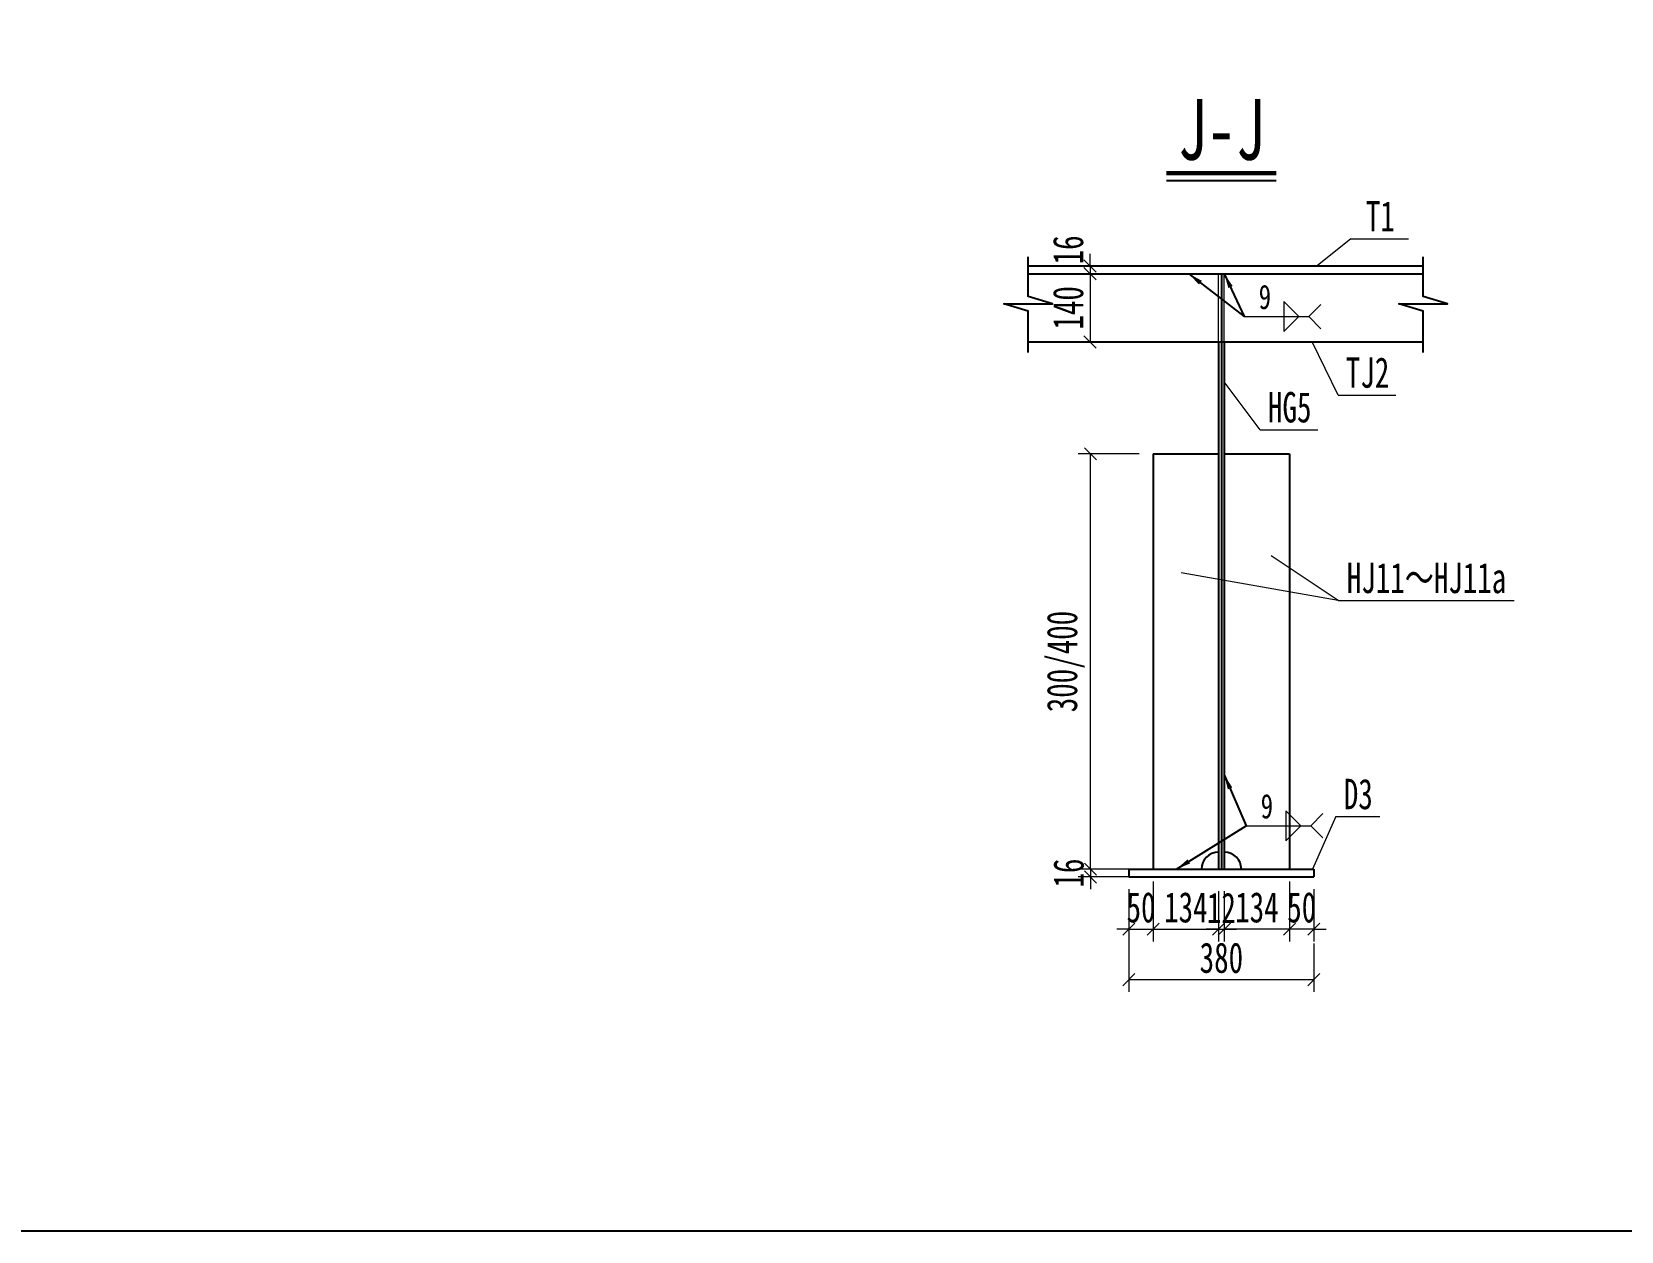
# Model space of a CAD drawing. Header units: millimetres. Extents: x 44597 to 300567, y -113054 to 73044.
# Drawn here: x 47861 to 51125, y -57326 to -54863 of the extents above; entities that cross this region are included whole.
import ezdxf
from ezdxf.enums import TextEntityAlignment as Align

# ---------------------------------------------------------------- set-up
doc = ezdxf.new("R2010")
doc.units = ezdxf.units.MM
doc.linetypes.add('DASHED', pattern=[0.75, 0.5, -0.25])
doc.layers.get('Defpoints').update_dxf_attribs({"color": 8})
for name, color, linetype, lineweight in [('Dim', 4, 'Continuous', 15), ('文字', 7, 'Continuous', 15), ('标注线及字体', 2, 'Continuous', 15), ('细实线', 4, 'Continuous', 15), ('虚线', 7, 'DASHED', 13), ('钢板粗线', 1, 'Continuous', 25)]:
    doc.layers.add(name, color=color, linetype=linetype, lineweight=lineweight)
doc.layers.add('Text', color=4, linetype='Continuous')
doc.styles.add('111', font='', dxfattribs={"width": 0.7})
doc.styles.add('BM_Dim', font='', dxfattribs={"width": 0.85})
doc.styles.add('SMEDI', font='', dxfattribs={"width": 0.75})
doc.styles.get("Standard").update_dxf_attribs({"font": ''})
doc.styles.get('111').set_extended_font_data('仿宋_GB2312')
doc.styles.get('BM_Dim').set_extended_font_data('仿宋_GB2312')
doc.styles.get('SMEDI').set_extended_font_data('仿宋_GB2312')
doc.styles.get('Standard').set_extended_font_data('仿宋_GB2312')
doc.dimstyles.new('200', dxfattribs={"dimscale": 0, "dimtxt": 2.5, "dimasz": 1, "dimexe": 1, "dimexo": 1, "dimgap": 0.6, "dimtad": 1, "dimdec": 0, "dimdsep": 46, "dimtxsty": '111', "dimblk": 'OBLIQUE', "dimcen": 0, "dimclrd": 4, "dimclre": 4, "dimclrt": 4, "dimadec": 1, "dimazin": 2, "dimtfac": 1, "dimtdec": 0, "dimtix": 1, "dimtmove": 2, "dimatfit": 3, "dimfxl": 4, "dimfxlon": 1, "dimtolj": 1, "dimlwd": -1, "dimlwe": -1, "dimarcsym": 0})
doc.dimstyles.new('MSteel_1.0_1.0', dxfattribs={"dimtxt": 3, "dimasz": 1.2, "dimexe": 1, "dimexo": 1, "dimgap": 1, "dimtad": 3, "dimtoh": 1, "dimdec": 0, "dimzin": 0, "dimdsep": 46, "dimtxsty": 'Standard', "dimblk": 'ARCHTICK', "dimcen": 0.09, "dimclrd": 3, "dimclre": 3, "dimadec": 0, "dimazin": 0, "dimtfac": 1, "dimtdec": 4, "dimtofl": 0, "dimtmove": 0, "dimatfit": 3, "dimfxl": 1, "dimtolj": 1, "dimtzin": 0, "dimarcsym": 0})

# ---------------------------------------------------------------- blocks, each defined once
blk = doc.blocks.new('_Oblique')
at = {"color": 0, "linetype": 'ByBlock', "lineweight": -2}
blk.add_line((-0.5, -0.5), (0.5, 0.5), dxfattribs=at)
blk = doc.blocks.new('*D141')
at = {"layer": 'Defpoints', "color": 0, "transparency": 16777216}
for p in [(50111.1, -55360.2), (50034.4, -55500.2), (50111.1, -55500.2)]:
    blk.add_point(p, dxfattribs=at)
at = {"layer": '细实线', "color": 4, "transparency": 16777216}
for p, q in [((50086.1, -55360.2), (50009.4, -55360.2)), ((50034.4, -55360.2), (50034.4, -55500.2)), ((50086.1, -55500.2), (50009.4, -55500.2))]:
    blk.add_line(p, q, dxfattribs=at)
at = {"layer": '细实线', "color": 4, "transparency": 16777216, "xscale": 25, "yscale": 25, "zscale": 25}
for p, rotation in [((50034.4, -55360.2), 90), ((50034.4, -55500.2), 270)]:
    blk.add_blockref('_Oblique', p, dxfattribs=dict(at, rotation=rotation))
at = {"layer": '细实线', "color": 4, "transparency": 16777216, "insert": (49989.6, -55430.2), "char_height": 62.5, "attachment_point": 5, "rotation": 90, "style": '111'}
blk.add_mtext('\\A1;140', dxfattribs=at)
blk = doc.blocks.new('*D142')
at = {"layer": 'Defpoints', "color": 0, "transparency": 16777216}
for p in [(50034.4, -55360.2), (50111.1, -55344.2), (50111.1, -55360.2)]:
    blk.add_point(p, dxfattribs=at)
at = {"layer": '细实线', "color": 4, "transparency": 16777216}
for p, q in [((50034.4, -55344.2), (50034.4, -55319.2)), ((50086.1, -55344.2), (50009.4, -55344.2)), ((50086.1, -55360.2), (50009.4, -55360.2)), ((50034.4, -55344.2), (50034.4, -55360.2)), ((50034.4, -55360.2), (50034.4, -55385.2))]:
    blk.add_line(p, q, dxfattribs=at)
at = {"layer": '细实线', "color": 4, "transparency": 16777216, "xscale": 25, "yscale": 25, "zscale": 25}
for p, rotation in [((50034.4, -55344.2), 270), ((50034.4, -55360.2), 90)]:
    blk.add_blockref('_Oblique', p, dxfattribs=dict(at, rotation=rotation))
at = {"layer": '细实线', "color": 4, "transparency": 16777216, "insert": (49989.6, -55311.2), "char_height": 62.5, "attachment_point": 5, "rotation": 90, "style": '111'}
blk.add_mtext('\\A1;16', dxfattribs=at)
blk = doc.blocks.new('*D143')
at = {"layer": 'Defpoints', "color": 0}
for p in [(50114.1, -56598.9), (50164.1, -56582.9), (50164.1, -56706.2)]:
    blk.add_point(p, dxfattribs=at)
at = {"layer": '细实线', "color": 4}
for p, q in [((50114.1, -56623.9), (50114.1, -56731.2)), ((50164.1, -56607.9), (50164.1, -56731.2)), ((50114.1, -56706.2), (50089.1, -56706.2)), ((50114.1, -56706.2), (50164.1, -56706.2)), ((50164.1, -56706.2), (50189.1, -56706.2))]:
    blk.add_line(p, q, dxfattribs=at)
at = {"layer": '细实线', "color": 4, "xscale": 25, "yscale": 25, "zscale": 25}
blk.add_blockref('_Oblique', (50114.1, -56706.2), dxfattribs=at)
at = {"layer": '细实线', "color": 4, "xscale": 25, "yscale": 25, "zscale": 25, "rotation": 180}
blk.add_blockref('_Oblique', (50164.1, -56706.2), dxfattribs=at)
at = {"layer": '细实线', "color": 4, "insert": (50139.1, -56661.5), "char_height": 62.5, "attachment_point": 5, "style": '111'}
blk.add_mtext('\\A1;50', dxfattribs=at)
blk = doc.blocks.new('*D144')
at = {"layer": 'Defpoints', "color": 0}
for p in [(50164.1, -56582.9), (50298.1, -56602.9), (50298.1, -56706.2)]:
    blk.add_point(p, dxfattribs=at)
at = {"layer": '细实线', "color": 4}
for p, q in [((50164.1, -56607.9), (50164.1, -56731.2)), ((50298.1, -56627.9), (50298.1, -56731.2)), ((50164.1, -56706.2), (50298.1, -56706.2))]:
    blk.add_line(p, q, dxfattribs=at)
at = {"layer": '细实线', "color": 4, "xscale": 25, "yscale": 25, "zscale": 25, "rotation": 180}
blk.add_blockref('_Oblique', (50164.1, -56706.2), dxfattribs=at)
at = {"layer": '细实线', "color": 4, "xscale": 25, "yscale": 25, "zscale": 25}
blk.add_blockref('_Oblique', (50298.1, -56706.2), dxfattribs=at)
at = {"layer": '细实线', "color": 4, "insert": (50231.1, -56661.5), "char_height": 62.5, "attachment_point": 5, "style": '111'}
blk.add_mtext('\\A1;134', dxfattribs=at)
blk = doc.blocks.new('*D145')
at = {"layer": 'Defpoints', "color": 0, "transparency": 16777216}
for p in [(50298.1, -56602.9), (50310.1, -56602.9), (50310.1, -56706.2)]:
    blk.add_point(p, dxfattribs=at)
at = {"layer": '细实线', "color": 4, "transparency": 16777216}
for p, q in [((50298.1, -56627.9), (50298.1, -56731.2)), ((50310.1, -56627.9), (50310.1, -56731.2)), ((50298.1, -56706.2), (50273.1, -56706.2)), ((50298.1, -56706.2), (50310.1, -56706.2)), ((50310.1, -56706.2), (50335.1, -56706.2))]:
    blk.add_line(p, q, dxfattribs=at)
at = {"layer": '细实线', "color": 4, "transparency": 16777216, "xscale": 25, "yscale": 25, "zscale": 25}
blk.add_blockref('_Oblique', (50298.1, -56706.2), dxfattribs=at)
at = {"layer": '细实线', "color": 4, "transparency": 16777216, "xscale": 25, "yscale": 25, "zscale": 25, "rotation": 180}
blk.add_blockref('_Oblique', (50310.1, -56706.2), dxfattribs=at)
at = {"layer": '细实线', "color": 4, "transparency": 16777216, "insert": (50304.1, -56662.2), "char_height": 62.5, "attachment_point": 5, "style": '111'}
blk.add_mtext('\\A1;12', dxfattribs=at)
blk = doc.blocks.new('*D146')
at = {"layer": 'Defpoints', "color": 0}
for p in [(50444.1, -56582.9), (50494.1, -56598.9), (50444.1, -56706.2)]:
    blk.add_point(p, dxfattribs=at)
at = {"layer": '细实线', "color": 4}
for p, q in [((50444.1, -56607.9), (50444.1, -56731.2)), ((50494.1, -56623.9), (50494.1, -56731.2)), ((50444.1, -56706.2), (50419.1, -56706.2)), ((50494.1, -56706.2), (50444.1, -56706.2)), ((50494.1, -56706.2), (50519.1, -56706.2))]:
    blk.add_line(p, q, dxfattribs=at)
at = {"layer": '细实线', "color": 4, "xscale": 25, "yscale": 25, "zscale": 25}
blk.add_blockref('_Oblique', (50444.1, -56706.2), dxfattribs=at)
at = {"layer": '细实线', "color": 4, "xscale": 25, "yscale": 25, "zscale": 25, "rotation": 180}
blk.add_blockref('_Oblique', (50494.1, -56706.2), dxfattribs=at)
at = {"layer": '细实线', "color": 4, "insert": (50469.1, -56661.5), "char_height": 62.5, "attachment_point": 5, "style": '111'}
blk.add_mtext('\\A1;50', dxfattribs=at)
blk = doc.blocks.new('*D147')
at = {"layer": 'Defpoints', "color": 0}
for p in [(50444.1, -56582.9), (50310.1, -56602.9), (50310.1, -56706.2)]:
    blk.add_point(p, dxfattribs=at)
at = {"layer": '细实线', "color": 4}
for p, q in [((50310.1, -56627.9), (50310.1, -56731.2)), ((50444.1, -56607.9), (50444.1, -56731.2)), ((50444.1, -56706.2), (50310.1, -56706.2))]:
    blk.add_line(p, q, dxfattribs=at)
at = {"layer": '细实线', "color": 4, "xscale": 25, "yscale": 25, "zscale": 25, "rotation": 180}
blk.add_blockref('_Oblique', (50310.1, -56706.2), dxfattribs=at)
at = {"layer": '细实线', "color": 4, "xscale": 25, "yscale": 25, "zscale": 25}
blk.add_blockref('_Oblique', (50444.1, -56706.2), dxfattribs=at)
at = {"layer": '细实线', "color": 4, "insert": (50377.1, -56661.5), "char_height": 62.5, "attachment_point": 5, "style": '111'}
blk.add_mtext('\\A1;134', dxfattribs=at)
blk = doc.blocks.new('*D148')
at = {"layer": 'Defpoints', "color": 0}
for p in [(50114.1, -56706.2), (50494.1, -56710.2), (50114.1, -56809.8)]:
    blk.add_point(p, dxfattribs=at)
at = {"layer": '细实线', "color": 4}
for p, q in [((50114.1, -56731.2), (50114.1, -56834.8)), ((50494.1, -56735.2), (50494.1, -56834.8)), ((50494.1, -56809.8), (50114.1, -56809.8))]:
    blk.add_line(p, q, dxfattribs=at)
at = {"layer": '细实线', "color": 4, "xscale": 25, "yscale": 25, "zscale": 25, "rotation": 180}
blk.add_blockref('_Oblique', (50114.1, -56809.8), dxfattribs=at)
at = {"layer": '细实线', "color": 4, "xscale": 25, "yscale": 25, "zscale": 25}
blk.add_blockref('_Oblique', (50494.1, -56809.8), dxfattribs=at)
at = {"layer": '细实线', "color": 4, "insert": (50304.1, -56765.1), "char_height": 62.5, "attachment_point": 5, "style": '111'}
blk.add_mtext('\\A1;380', dxfattribs=at)
blk = doc.blocks.new('*D149')
at = {"layer": 'Defpoints', "color": 0}
for p in [(50035.3, -56598.9), (50164.1, -56582.9), (50165.2, -56598.9)]:
    blk.add_point(p, dxfattribs=at)
at = {"layer": '细实线', "color": 4}
for p, q in [((50035.3, -56582.9), (50035.3, -56557.9)), ((50135.3, -56582.9), (50010.3, -56582.9)), ((50135.3, -56598.9), (50010.3, -56598.9)), ((50035.3, -56582.9), (50035.3, -56598.9)), ((50035.3, -56598.9), (50035.3, -56623.9))]:
    blk.add_line(p, q, dxfattribs=at)
at = {"layer": '细实线', "color": 4, "xscale": 25, "yscale": 25, "zscale": 25}
for p, rotation in [((50035.3, -56582.9), 270), ((50035.3, -56598.9), 90)]:
    blk.add_blockref('_Oblique', p, dxfattribs=dict(at, rotation=rotation))
at = {"layer": '细实线', "color": 4, "insert": (49990.6, -56590.9), "char_height": 62.5, "attachment_point": 5, "rotation": 90, "style": '111'}
blk.add_mtext('\\A1;16', dxfattribs=at)
blk = doc.blocks.new('*D150')
at = {"layer": 'Defpoints', "color": 0}
for p in [(50035.3, -55730), (50162.2, -55730), (50164.1, -56582.9)]:
    blk.add_point(p, dxfattribs=at)
at = {"layer": '细实线', "color": 4}
for p, q in [((50135.3, -55730), (50010.3, -55730)), ((50035.3, -56582.9), (50035.3, -55730)), ((50135.3, -56582.9), (50010.3, -56582.9))]:
    blk.add_line(p, q, dxfattribs=at)
at = {"layer": '细实线', "color": 4, "xscale": 25, "yscale": 25, "zscale": 25}
for p, rotation in [((50035.3, -55730), 90), ((50035.3, -56582.9), 270)]:
    blk.add_blockref('_Oblique', p, dxfattribs=dict(at, rotation=rotation))
at = {"layer": '细实线', "color": 4, "insert": (49984.3, -56156.5), "char_height": 62.5, "attachment_point": 5, "rotation": 90, "style": '111'}
blk.add_mtext('\\A1;300/400', dxfattribs=at)
blk = doc.blocks.new('角焊缝2')
at = {"layer": 'Dim'}
blk.add_line((-3138.01, 370.22), (-3132.7, 370.22), dxfattribs=at)
blk.add_lwpolyline([(-3134.75, 371.45), (-3134.75, 368.99), (-3133.52, 370.22)], close=True, dxfattribs=at)
blk.add_lwpolyline([(-3131.7, 369.22), (-3132.7, 370.22), (-3131.7, 371.22)], dxfattribs=at)
blk = doc.blocks.new('_ArchTick')
at = {"color": 0, "linetype": 'ByBlock', "const_width": 0.15}
blk.add_lwpolyline([(-0.5, -0.5), (0.5, 0.5)], dxfattribs=at)

msp = doc.modelspace()

# ---------------------------------------------------------------- linework, layer by layer
at = {"color": 4}
msp.add_line((50191.2, -55168.7), (50416.8, -55168.7), dxfattribs=at)
at = {"color": 6, "const_width": 9}
msp.add_lwpolyline([(50191.2, -55153.7), (50416.8, -55153.7)], dxfattribs=at)
at = {"color": 4}
for points in [[(49907.6, -55522.2), (49907.6, -55436.7), (49857.6, -55421.7), (49957.6, -55421.7), (49907.6, -55406.7), (49907.6, -55386.7), (49907.6, -55325.2)], [(50718.2, -55522.2), (50718.2, -55436.7), (50668.2, -55421.7), (50768.2, -55421.7), (50718.2, -55406.7), (50718.2, -55386.7), (50718.2, -55325.2)]]:
    msp.add_lwpolyline(points, dxfattribs=at)
at = {"layer": 'Defpoints'}
msp.add_line((50304.1, -55360.2), (50304.1, -56582.9), dxfattribs=at)
msp.add_lwpolyline([(47566.6, -50931.3), (57191.6, -50931.3), (57191.6, -57326.3), (47566.6, -57326.3)], close=True, dxfattribs=at)
at = {"layer": '细实线'}
for p, q in [((50570, -55288.6), (50500.6, -55344.2)), ((50570, -55288.6), (50688.6, -55288.6)), ((50543.7, -55609.4), (50490.4, -55500.2)), ((50383.9, -55680.7), (50310.1, -55582.2)), ((50543.7, -55609.4), (50662.3, -55609.4)), ((50383.9, -55680.7), (50502.4, -55680.7)), ((50543.7, -56031.2), (50406.2, -55939.6)), ((50543.7, -56031.2), (50221.4, -55974.2)), ((50543.7, -56031.2), (50905.6, -56031.2)), ((50539.4, -56475), (50490.9, -56582.9)), ((50539.4, -56475), (50629.5, -56475))]:
    msp.add_line(p, q, dxfattribs=at)
at = {"layer": '虚线', "ltscale": 2}
for p, q in [((50298.1, -55500.2), (50298.1, -55360.2)), ((50310.1, -55500.2), (50310.1, -55360.2))]:
    msp.add_line(p, q, dxfattribs=at)
at = {"layer": '钢板粗线'}
for p, q in [((49907.6, -55344.2), (50718.2, -55344.2)), ((49907.6, -55360.2), (50718.2, -55360.2)), ((49907.6, -55500.2), (50718.2, -55500.2)), ((50298.1, -55500.2), (50298.1, -56582.9)), ((50310.1, -55500.2), (50310.1, -56582.9)), ((50164.1, -55730), (50164.1, -56582.9)), ((50164.1, -55730), (50298.1, -55730)), ((50310.1, -55730), (50444.1, -55730)), ((50444.1, -55730), (50444.1, -56582.9)), ((50114.1, -56582.9), (50494.1, -56582.9)), ((50114.1, -56582.9), (50114.1, -56598.9)), ((50114.1, -56598.9), (50494.1, -56598.9)), ((50494.1, -56582.9), (50494.1, -56598.9))]:
    msp.add_line(p, q, dxfattribs=at)
for centre, start, end in [((50298.1, -56582.9), 90, 180), ((50310.1, -56582.9), 0, 90)]:
    msp.add_arc(centre, 35, start, end, dxfattribs=at)

# ---------------------------------------------------------------- block references
at = {"layer": '细实线', "color": 8, "xscale": 25.00000000000001, "yscale": 25.00000000000001, "zscale": 25.00000000000001}
for p in [(128801.1, -64703.5), (128805.1, -65749.3)]:
    msp.add_blockref('角焊缝2', p, dxfattribs=at)

# ---------------------------------------------------------------- texts
at = {"layer": 'Text', "style": 'SMEDI', "width": 0.75}
for p in [(50380.7, -55407.7), (50384.8, -56453.5)]:
    msp.add_text('9', height=50, dxfattribs=at).set_placement(p, align=Align.MIDDLE_LEFT)
at = {"layer": '文字', "style": 'BM_Dim', "width": 0.7}
for s, p in [('T1', (50630.6, -55292.1)), ('TJ2', (50604.3, -55613)), ('HG5', (50444.5, -55684.2)), ('HJ11～HJ11a', (50725.4, -56034.7)), ('D3', (50585.3, -56478.5))]:
    msp.add_text(s, height=62.5, dxfattribs=at).set_placement(p, align=Align.BOTTOM_CENTER)
at = {"layer": '标注线及字体', "style": '111', "width": 0.7}
msp.add_text('J-J', height=125, dxfattribs=at).set_placement((50304.2, -55064.8), align=Align.MIDDLE)

# ---------------------------------------------------------------- dimensions: what is measured, and where the dimension line sits
at = {"layer": '细实线'}
dim = msp.add_linear_dim(base=(50034.4, -55360.2), p1=(50111.1, -55344.2), p2=(50111.1, -55360.2), angle=90, dimstyle='200', override={"dimscale": 25}, dxfattribs=at)
dim.commit()
dim.dimension.update_dxf_attribs({"geometry": '*D142', "text_midpoint": (49989.6, -55311.2), "dimtype": 160})
for base, p1, p2, angle, picture, middle in [((50034.4, -55500.2), (50111.1, -55360.2), (50111.1, -55500.2), 90, '*D141', (49989.6, -55430.2)), ((50035.3, -56598.9), (50164.1, -56582.9), (50165.2, -56598.9), 90, '*D149', (49990.6, -56590.9)), ((50310.1, -56706.2), (50444.1, -56582.9), (50310.1, -56602.9), 180, '*D147', (50377.1, -56661.5)), ((50444.1, -56706.2), (50494.1, -56598.9), (50444.1, -56582.9), 180, '*D146', (50469.1, -56661.5)), ((50114.1, -56809.8), (50494.1, -56710.2), (50114.1, -56706.2), 180, '*D148', (50304.1, -56765.1))]:
    dim = msp.add_linear_dim(base=base, p1=p1, p2=p2, angle=angle, dimstyle='200', override={"dimscale": 25}, dxfattribs=at)
    dim.commit()
    dim.dimension.update_dxf_attribs({"geometry": picture, "text_midpoint": middle})
dim = msp.add_linear_dim(base=(50035.3, -55730), p1=(50164.1, -56582.9), p2=(50162.2, -55730), angle=90, text='300/400', dimstyle='200', override={"dimscale": 25, "dimtxsty": '111'}, dxfattribs=at)
dim.commit()
dim.dimension.update_dxf_attribs({"geometry": '*D150', "text_midpoint": (49984.3, -56156.5)})
for base, p1, p2, picture, middle in [((50164.1, -56706.2), (50114.1, -56598.9), (50164.1, -56582.9), '*D143', (50139.1, -56661.5)), ((50298.1, -56706.2), (50164.1, -56582.9), (50298.1, -56602.9), '*D144', (50231.1, -56661.5)), ((50310.1, -56706.2), (50298.1, -56602.9), (50310.1, -56602.9), '*D145', (50304.1, -56662.2))]:
    dim = msp.add_linear_dim(base=base, p1=p1, p2=p2, dimstyle='200', override={"dimscale": 25}, dxfattribs=at)
    dim.commit()
    dim.dimension.update_dxf_attribs({"geometry": picture, "text_midpoint": middle})

# ---------------------------------------------------------------- leaders
at = {"layer": 'Dim'}
for points in [[(50237.3, -55360.2), (50350.8, -55447.9)], [(50310.1, -55360.2), (50350.8, -55447.9)], [(50310.1, -56389.4), (50354.9, -56493.7)], [(50211.7, -56582.9), (50354.9, -56493.7)]]:
    msp.add_leader(points, dimstyle='MSteel_1.0_1.0', override={"dimscale": 25, "dimclrd": 256}, dxfattribs=at)

doc.saveas('drawing.dxf')
